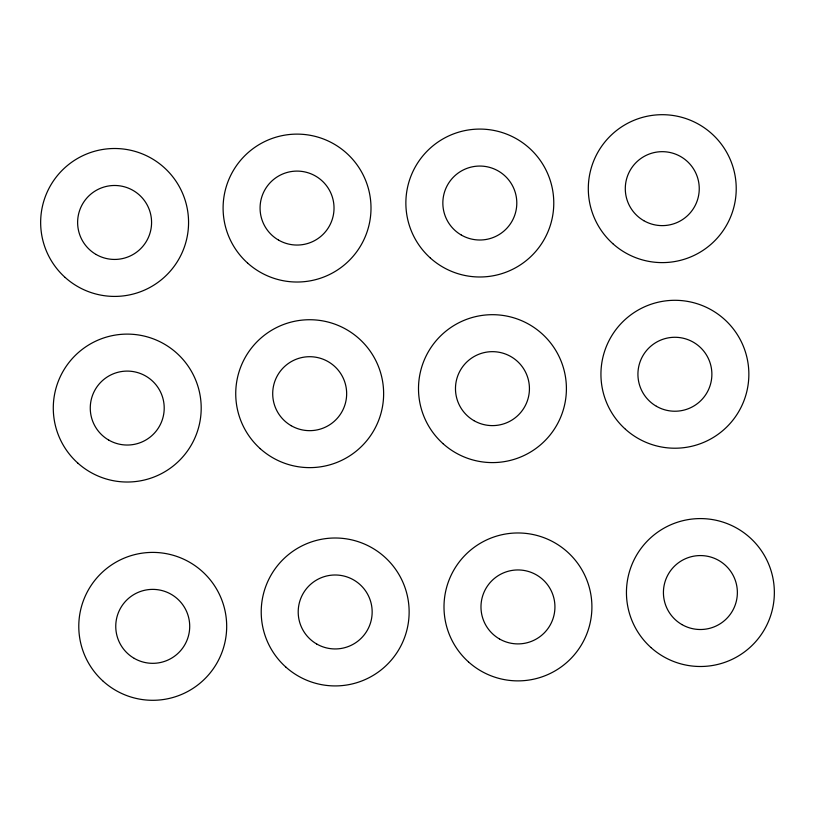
<?xml version="1.0" encoding="UTF-8"?>
<svg xmlns="http://www.w3.org/2000/svg" width="815" height="815" viewBox="0 0 815 815"><rect width="100%" height="100%" fill="white"/><g stroke="black" fill="none" stroke-linecap="round" stroke-linejoin="round"><path stroke-width="1.22" d="M103.291 681.35A73.961 73.961 0 0 0 225.083 641.67A73.961 73.961 0 0 0 129.819 556.034A73.961 73.961 0 0 0 103.291 681.35M134.241 658.377A36.981 36.981 0 0 0 189.712 626.348A36.981 36.981 0 0 0 134.241 594.329A36.981 36.981 0 0 0 134.241 658.377M468.503 661.923A73.961 73.961 0 0 0 590.305 622.242A73.961 73.961 0 0 0 495.041 536.606A73.961 73.961 0 0 0 468.503 661.923M499.463 638.95A36.981 36.981 0 0 0 554.934 606.92A36.981 36.981 0 0 0 499.463 574.901A36.981 36.981 0 0 0 499.463 638.95M285.729 666.965A73.961 73.961 0 0 0 407.531 627.285A73.961 73.961 0 0 0 312.267 541.639A73.961 73.961 0 0 0 285.729 666.965M316.689 643.993A36.981 36.981 0 0 0 372.16 611.963A36.981 36.981 0 0 0 316.689 579.944A36.981 36.981 0 0 0 316.689 643.993M650.951 647.538A73.961 73.961 0 0 0 772.752 607.858A73.961 73.961 0 0 0 677.489 522.221A73.961 73.961 0 0 0 650.951 647.538M681.911 624.565A36.981 36.981 0 0 0 737.371 592.536A36.981 36.981 0 0 0 681.911 560.516A36.981 36.981 0 0 0 681.911 624.565M77.792 463.063A73.961 73.961 0 0 0 199.594 423.393A73.961 73.961 0 0 0 104.33 337.746A73.961 73.961 0 0 0 77.792 463.063M108.752 440.09A36.981 36.981 0 0 0 164.212 408.071A36.981 36.981 0 0 0 108.752 376.041A36.981 36.981 0 0 0 108.752 440.09M443.014 443.645A73.961 73.961 0 0 0 564.805 403.965A73.961 73.961 0 0 0 469.552 318.319A73.961 73.961 0 0 0 443.014 443.645M473.963 420.662A36.981 36.981 0 0 0 529.434 388.643A36.981 36.981 0 0 0 473.963 356.613A36.981 36.981 0 0 0 473.963 420.662M625.451 429.261A73.961 73.961 0 0 0 747.253 389.58A73.961 73.961 0 0 0 651.99 303.934A73.961 73.961 0 0 0 625.451 429.261M656.411 406.278A36.981 36.981 0 0 0 711.882 374.258A36.981 36.981 0 0 0 656.411 342.229A36.981 36.981 0 0 0 656.411 406.278M260.24 448.678A73.961 73.961 0 0 0 382.031 409.008A73.961 73.961 0 0 0 286.778 323.361A73.961 73.961 0 0 0 260.24 448.678M291.189 425.705A36.981 36.981 0 0 0 346.66 393.686A36.981 36.981 0 0 0 291.189 361.656A36.981 36.981 0 0 0 291.189 425.705M430.381 258.039A73.961 73.961 0 0 0 552.173 218.359A73.961 73.961 0 0 0 456.92 132.713A73.961 73.961 0 0 0 430.381 258.039M461.331 235.056A36.981 36.981 0 0 0 516.802 203.037A36.981 36.981 0 0 0 461.331 171.007A36.981 36.981 0 0 0 461.331 235.056M612.819 243.654A73.961 73.961 0 0 0 734.621 203.974A73.961 73.961 0 0 0 639.357 118.328A73.961 73.961 0 0 0 612.819 243.654M643.779 220.671A36.981 36.981 0 0 0 699.25 188.652A36.981 36.981 0 0 0 643.779 156.623A36.981 36.981 0 0 0 643.779 220.671M247.607 263.072A73.961 73.961 0 0 0 369.399 223.402A73.961 73.961 0 0 0 274.135 137.755A73.961 73.961 0 0 0 247.607 263.072M278.557 240.099A36.981 36.981 0 0 0 334.028 208.08A36.981 36.981 0 0 0 278.557 176.05A36.981 36.981 0 0 0 278.557 240.099M65.159 277.457A73.961 73.961 0 0 0 186.961 237.786A73.961 73.961 0 0 0 91.698 152.14A73.961 73.961 0 0 0 65.159 277.457M96.109 254.484A36.981 36.981 0 0 0 151.58 222.464A36.981 36.981 0 0 0 96.109 190.435A36.981 36.981 0 0 0 96.109 254.484"/></g></svg>
